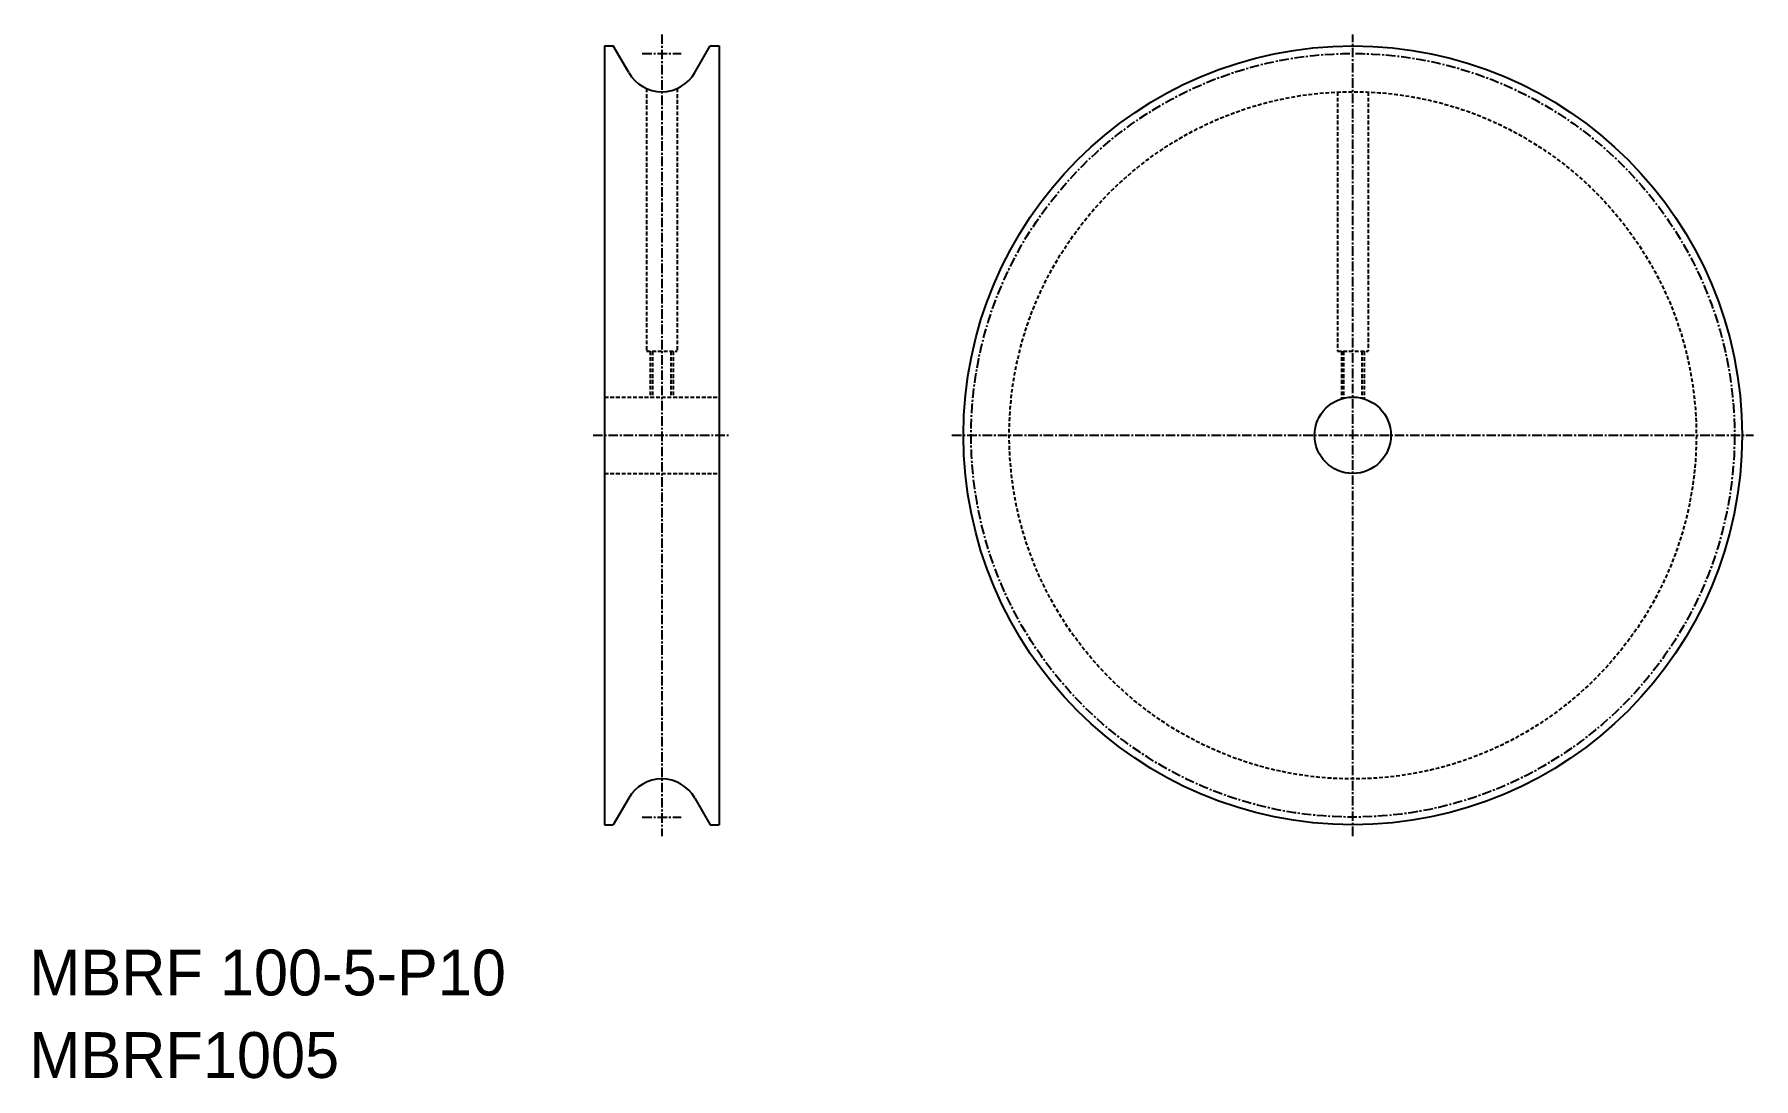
# Model space of a CAD drawing. Extents: x -285 to -60, y -61 to 76.
import ezdxf

# ---------------------------------------------------------------- set-up
doc = ezdxf.new("R2010")
doc.units = 0
doc.linetypes.add('CENTER', pattern=[2, 1.25, -0.25, 0.25, -0.25])
doc.linetypes.add('DASHED', pattern=[0.75, 0.5, -0.25])
doc.layers.get('0').update_dxf_attribs({"linetype": 'CONTINUOUS'})
doc.layers.add('CENTER', color=1, linetype='CENTER')

msp = doc.modelspace()

# ---------------------------------------------------------------- linework, layer by layer
at = {"color": 7, "linetype": 'CONTINUOUS'}
for p, q in [((-210.65, 74.35), (-210.65, -27.65)), ((-210.65, 74.35), (-209.5, 74.35)), ((-207.48, 70.85), (-209.5, 74.35)), ((-198.82, 70.85), (-196.8, 74.35)), ((-196.8, 74.35), (-195.65, 74.35)), ((-195.65, 74.35), (-195.65, -27.65)), ((-207.48, -24.15), (-209.5, -27.65)), ((-198.82, -24.15), (-196.8, -27.65)), ((-210.65, -27.65), (-209.5, -27.65)), ((-196.8, -27.65), (-195.65, -27.65))]:
    msp.add_line(p, q, dxfattribs=at)
at = {"color": 3, "linetype": 'DASHED'}
for p, q in [((-205.15, 68.77), (-205.15, 34.35)), ((-201.15, 68.77), (-201.15, 34.35)), ((-114.64, 68.31), (-114.64, 34.35)), ((-110.64, 68.31), (-110.64, 34.35)), ((-205.15, 34.35), (-201.15, 34.35)), ((-204.65, 34.35), (-204.65, 28.35)), ((-204.35, 34.35), (-204.35, 28.35)), ((-201.95, 34.35), (-201.95, 28.35)), ((-201.65, 34.35), (-201.65, 28.35)), ((-114.64, 34.35), (-110.64, 34.35)), ((-114.14, 34.35), (-114.14, 28.12)), ((-113.84, 34.35), (-113.84, 28.21)), ((-111.44, 34.35), (-111.44, 28.21)), ((-111.14, 34.35), (-111.14, 28.12)), ((-210.65, 28.35), (-195.65, 28.35)), ((-210.65, 18.35), (-195.65, 18.35))]:
    msp.add_line(p, q, dxfattribs=at)
at = {"color": 7, "linetype": 'CONTINUOUS'}
for radius in [51, 5]:
    msp.add_circle((-112.64, 23.35), radius, dxfattribs=at)
at = {"color": 3, "linetype": 'DASHED'}
msp.add_circle((-112.64, 23.35), 45, dxfattribs=at)
at = {"color": 7, "linetype": 'CONTINUOUS'}
for centre, start, end in [((-203.15, 73.35), 210, 330), ((-203.15, -26.65), 30, 150)]:
    msp.add_arc(centre, 5, start, end, dxfattribs=at)
at = {"layer": 'CENTER', "color": 1, "linetype": 'CENTER'}
for p, q in [((-203.15, 75.85), (-203.15, -29.15)), ((-112.64, -29.15), (-112.64, 75.85)), ((-205.71, 73.35), (-200.59, 73.35)), ((-212.15, 23.35), (-194.15, 23.35)), ((-212.15, 23.35), (-194.15, 23.35)), ((-165.14, 23.35), (-60.14, 23.35)), ((-205.71, -26.65), (-200.59, -26.65))]:
    msp.add_line(p, q, dxfattribs=at)
msp.add_circle((-112.64, 23.35), 50, dxfattribs=at)

# ---------------------------------------------------------------- texts
at = {"color": 7, "linetype": 'CONTINUOUS'}
for s, p in [('MBRF 100-5-P10', (-285.99, -50)), ('MBRF1005', (-285.99, -60.81))]:
    msp.add_text(s, height=6, dxfattribs=at).set_placement(p)

doc.saveas('drawing.dxf')
